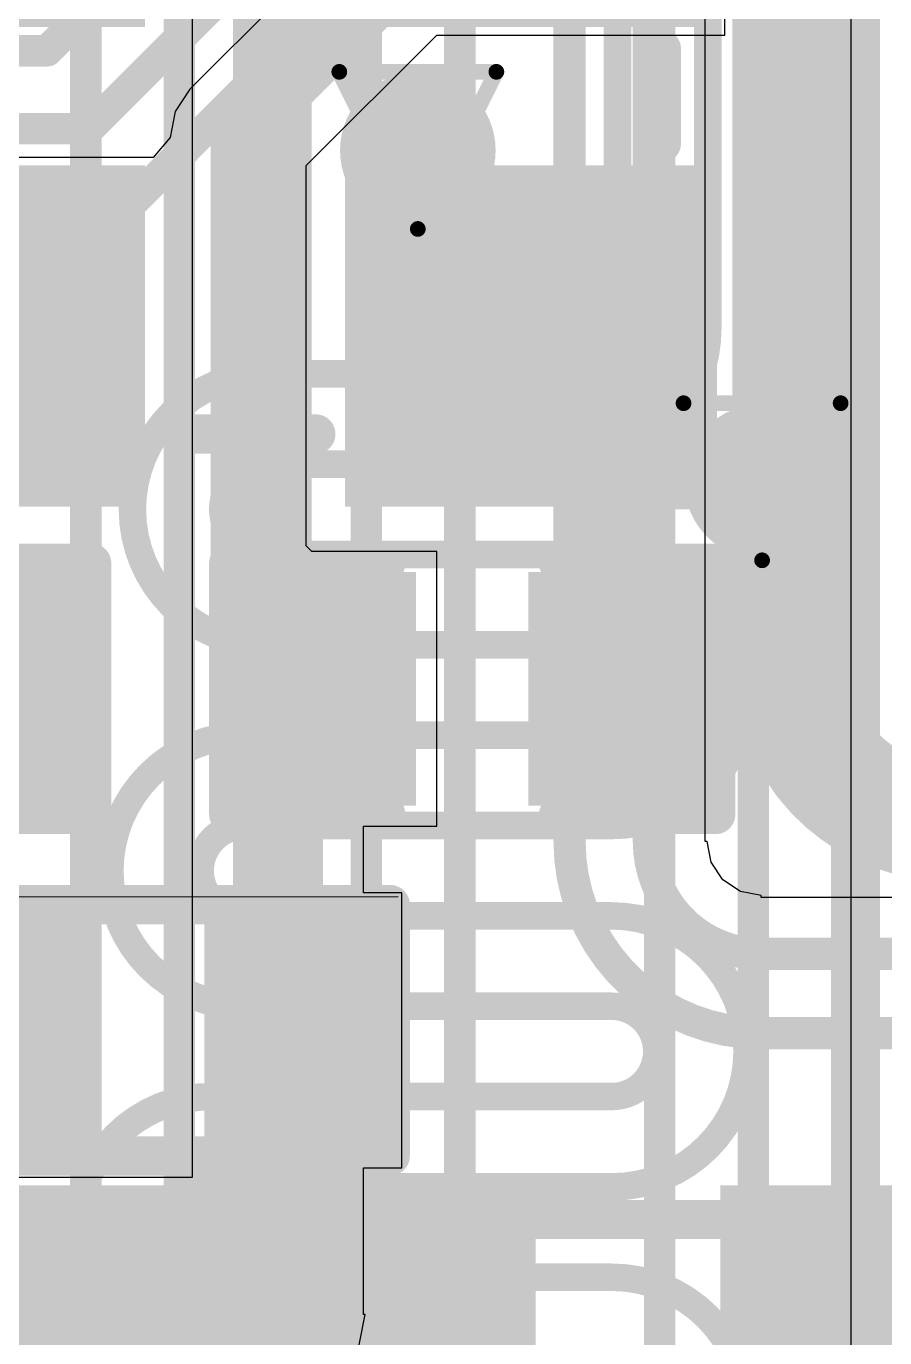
# Model space of a CAD drawing. Header units: inches. Extents: x -6 to 283, y -12 to 154.
# Drawn here: x 28.404 to 31.181, y -1.469 to 2.772 of the extents above; entities that cross this region are included whole.
import ezdxf

# ---------------------------------------------------------------- set-up
doc = ezdxf.new("R2010")
doc.units = ezdxf.units.IN
for name, color, linetype in [('Bottom Layer', 5, 'Continuous'), ('Bottom Overlay', 54, 'Continuous'), ('Bottom Paste', 16, 'Continuous'), ('Bottom Solder', 6, 'Continuous'), ('Drill Drawing', 1, 'Continuous'), ('GND-1', 16, 'Continuous'), ('Signal L1', 76, 'Continuous'), ('Signal L2', 6, 'Continuous'), ('Top Layer', 1, 'Continuous'), ('Top Overlay', 2, 'Continuous'), ('Top Paste', 8, 'Continuous'), ('Top Solder', 216, 'Continuous'), ('Via Holes', 16, 'Continuous')]:
    doc.layers.add(name, color=color, linetype=linetype)

# ---------------------------------------------------------------- blocks, each defined once
blk = doc.blocks.new('SMD2520_4P_45')
at = {"layer": 'Top Layer'}
for points in [[(-1.425, 1.225), (-0.425, 1.225), (-0.425, 0.325), (-1.425, 0.325)], [(0.425, 1.225), (1.425, 1.225), (1.425, 0.325), (0.425, 0.325)], [(-1.425, -0.325), (-0.425, -0.325), (-0.425, -1.225), (-1.425, -1.225)], [(0.425, -0.325), (1.425, -0.325), (1.425, -1.225), (0.425, -1.225)]]:
    blk.add_hatch(color=1, dxfattribs=at).paths.add_polyline_path(points)
at = {"layer": 'Top Paste'}
for points in [[(-1.425, 1.225), (-0.425, 1.225), (-0.425, 0.325), (-1.425, 0.325)], [(0.425, 1.225), (1.425, 1.225), (1.425, 0.325), (0.425, 0.325)], [(-1.425, -0.325), (-0.425, -0.325), (-0.425, -1.225), (-1.425, -1.225)], [(0.425, -0.325), (1.425, -0.325), (1.425, -1.225), (0.425, -1.225)]]:
    blk.add_hatch(color=8, dxfattribs=at).paths.add_polyline_path(points)
at = {"layer": 'Top Solder'}
for points in [[(-1.5266, 1.3266), (-0.3234, 1.3266), (-0.3234, 0.2234), (-1.5266, 0.2234)], [(0.3234, 1.3266), (1.5266, 1.3266), (1.5266, 0.2234), (0.3234, 0.2234)], [(-1.5266, -0.2234), (-0.3234, -0.2234), (-0.3234, -1.3266), (-1.5266, -1.3266)], [(0.3234, -0.2234), (1.5266, -0.2234), (1.5266, -1.3266), (0.3234, -1.3266)]]:
    blk.add_hatch(color=216, dxfattribs=at).paths.add_polyline_path(points)
at = {"layer": 'Top Overlay'}
for points in [[(0.2032, 1.0922, 0.127, 0.127, 0), (-0.2286, 1.0922, 0.127, 0.127, 0)], [(-1.3462, 0.1524, 0.127, 0.127, 0), (-1.3462, -0.1524, 0.127, 0.127, 0)], [(1.3462, 0.1524, 0.127, 0.127, 0), (1.3462, -0.1524, 0.127, 0.127, 0)], [(-1.7272, -0.6096, 0.127, 0.127, 0), (-1.7272, -0.8636, 0.127, 0.127, 0)], [(-1.6002, -0.7366, 0.127, 0.127, 0), (-1.7272, -0.6096, 0.127, 0.127, 0)], [(-1.6002, -0.7366, 0.127, 0.127, 0), (-1.7272, -0.8636, 0.127, 0.127, 0)], [(0.2032, -1.0922, 0.127, 0.127, 0), (-0.2286, -1.0922, 0.127, 0.127, 0)]]:
    blk.add_lwpolyline(points, format="xyseb", dxfattribs=at)
for points in [[(-0.2604, 1.0922, 0.0635, 0.0635, 1), (-0.1969, 1.0922, 0.0635, 0.0635, 1)], [(0.1714, 1.0922, 0.0635, 0.0635, 1), (0.2349, 1.0922, 0.0635, 0.0635, 1)], [(-1.378, 0.1524, 0.0635, 0.0635, 1), (-1.3144, 0.1524, 0.0635, 0.0635, 1)], [(1.3144, 0.1524, 0.0635, 0.0635, 1), (1.378, 0.1524, 0.0635, 0.0635, 1)], [(-1.378, -0.1524, 0.0635, 0.0635, 1), (-1.3144, -0.1524, 0.0635, 0.0635, 1)], [(1.3144, -0.1524, 0.0635, 0.0635, 1), (1.378, -0.1524, 0.0635, 0.0635, 1)], [(-1.759, -0.6096, 0.0635, 0.0635, 1), (-1.6954, -0.6096, 0.0635, 0.0635, 1)], [(-1.759, -0.6096, 0.0635, 0.0635, 1), (-1.6954, -0.6096, 0.0635, 0.0635, 1)], [(-1.632, -0.7366, 0.0635, 0.0635, 1), (-1.5684, -0.7366, 0.0635, 0.0635, 1)], [(-1.632, -0.7366, 0.0635, 0.0635, 1), (-1.5684, -0.7366, 0.0635, 0.0635, 1)], [(-1.759, -0.8636, 0.0635, 0.0635, 1), (-1.6954, -0.8636, 0.0635, 0.0635, 1)], [(-1.759, -0.8636, 0.0635, 0.0635, 1), (-1.6954, -0.8636, 0.0635, 0.0635, 1)], [(-0.2604, -1.0922, 0.0635, 0.0635, 1), (-0.1969, -1.0922, 0.0635, 0.0635, 1)], [(0.1714, -1.0922, 0.0635, 0.0635, 1), (0.2349, -1.0922, 0.0635, 0.0635, 1)]]:
    blk.add_lwpolyline(points, format="xyseb", close=True, dxfattribs=at)
blk = doc.blocks.new('R___0402_175')
at = {"layer": 'Top Layer'}
for points in [[(-0.6985, -0.3175), (-0.6985, 0.3175), (-0.2413, 0.3175), (-0.2413, -0.3175)], [(0.2413, -0.3175), (0.2413, 0.3175), (0.6985, 0.3175), (0.6985, -0.3175)]]:
    blk.add_hatch(color=1, dxfattribs=at).paths.add_polyline_path(points)
at = {"layer": 'Top Paste'}
for points in [[(-0.6985, -0.3175), (-0.6985, 0.3175), (-0.2413, 0.3175), (-0.2413, -0.3175)], [(0.2413, -0.3175), (0.2413, 0.3175), (0.6985, 0.3175), (0.6985, -0.3175)]]:
    blk.add_hatch(color=8, dxfattribs=at).paths.add_polyline_path(points)
at = {"layer": 'Top Solder'}
for points in [[(-0.7535, -0.3725), (-0.7535, 0.3725), (-0.1863, 0.3725), (-0.1863, -0.3725)], [(0.1863, -0.3725), (0.1863, 0.3725), (0.7535, 0.3725), (0.7535, -0.3725)]]:
    blk.add_hatch(color=216, dxfattribs=at).paths.add_polyline_path(points)
at = {"layer": 'Top Overlay'}
for points in [[(-0.7874, 0.4064, 0.127, 0.127, 0), (-0.7874, -0.4064, 0.127, 0.127, 0)], [(0.7874, 0.4064, 0.127, 0.127, 0), (-0.7874, 0.4064, 0.127, 0.127, 0)], [(0.7874, 0.4064, 0.127, 0.127, 0), (0.7874, -0.4064, 0.127, 0.127, 0)], [(0.7874, -0.4064, 0.127, 0.127, 0), (-0.7874, -0.4064, 0.127, 0.127, 0)], [(0.8128, -0.4318, 0.00323, 0.00323, 0), (-0.8128, -0.4318, 0.00323, 0.00323, 0)]]:
    blk.add_lwpolyline(points, format="xyseb", dxfattribs=at)
for points in [[(-0.8191, 0.4064, 0.0635, 0.0635, 1), (-0.7556, 0.4064, 0.0635, 0.0635, 1)], [(-0.8191, 0.4064, 0.0635, 0.0635, 1), (-0.7556, 0.4064, 0.0635, 0.0635, 1)], [(0.7556, 0.4064, 0.0635, 0.0635, 1), (0.8191, 0.4064, 0.0635, 0.0635, 1)], [(0.7556, 0.4064, 0.0635, 0.0635, 1), (0.8191, 0.4064, 0.0635, 0.0635, 1)], [(-0.8191, -0.4064, 0.0635, 0.0635, 1), (-0.7556, -0.4064, 0.0635, 0.0635, 1)], [(-0.8191, -0.4064, 0.0635, 0.0635, 1), (-0.7556, -0.4064, 0.0635, 0.0635, 1)], [(0.7556, -0.4064, 0.0635, 0.0635, 1), (0.8191, -0.4064, 0.0635, 0.0635, 1)], [(0.7556, -0.4064, 0.0635, 0.0635, 1), (0.8191, -0.4064, 0.0635, 0.0635, 1)], [(-0.8136, -0.4318, 0.00161, 0.00161, 1), (-0.812, -0.4318, 0.00161, 0.00161, 1)], [(0.812, -0.4318, 0.00161, 0.00161, 1), (0.8136, -0.4318, 0.00161, 0.00161, 1)]]:
    blk.add_lwpolyline(points, format="xyseb", close=True, dxfattribs=at)
blk = doc.blocks.new('SWPA3015S2R2MT_B_182')
at = {"layer": 'Bottom Layer'}
for points in [[(-1.9, 1.66), (-0.4, 1.66), (-0.4, -1.66), (-1.9, -1.66)], [(0.4, 1.66), (1.9, 1.66), (1.9, -1.66), (0.4, -1.66)]]:
    blk.add_hatch(color=5, dxfattribs=at).paths.add_polyline_path(points)
at = {"layer": 'Bottom Paste'}
for points in [[(-1.9, 1.66), (-0.4, 1.66), (-0.4, -1.66), (-1.9, -1.66)], [(0.4, 1.66), (1.9, 1.66), (1.9, -1.66), (0.4, -1.66)]]:
    blk.add_hatch(color=16, dxfattribs=at).paths.add_polyline_path(points)
at = {"layer": 'Bottom Solder'}
for points in [[(-2.0016, 1.7616), (-0.2984, 1.7616), (-0.2984, -1.7616), (-2.0016, -1.7616)], [(0.2984, 1.7616), (2.0016, 1.7616), (2.0016, -1.7616), (0.2984, -1.7616)]]:
    blk.add_hatch(color=6, dxfattribs=at).paths.add_polyline_path(points)
at = {"layer": 'Bottom Overlay'}
for points in [[(1.6256, 1.651, 0.127, 0.127, 0), (-1.6256, 1.651, 0.127, 0.127, 0)], [(-1.6256, 1.4986, 0.127, 0.127, 0), (-1.6256, 1.651, 0.127, 0.127, 0)], [(1.6256, 1.651, 0.127, 0.127, 0), (1.6256, 1.4986, 0.127, 0.127, 0)], [(-1.6256, -1.4986, 0.127, 0.127, 0), (-1.6256, -1.651, 0.127, 0.127, 0)], [(1.6256, -1.4986, 0.127, 0.127, 0), (1.6256, -1.651, 0.127, 0.127, 0)], [(1.6256, -1.651, 0.127, 0.127, 0), (-1.6256, -1.651, 0.127, 0.127, 0)]]:
    blk.add_lwpolyline(points, format="xyseb", dxfattribs=at)
for points in [[(-1.6574, 1.651, 0.0635, 0.0635, 1), (-1.5939, 1.651, 0.0635, 0.0635, 1)], [(-1.6574, 1.651, 0.0635, 0.0635, 1), (-1.5939, 1.651, 0.0635, 0.0635, 1)], [(1.5939, 1.651, 0.0635, 0.0635, 1), (1.6574, 1.651, 0.0635, 0.0635, 1)], [(1.5939, 1.651, 0.0635, 0.0635, 1), (1.6574, 1.651, 0.0635, 0.0635, 1)], [(-1.6574, 1.4986, 0.0635, 0.0635, 1), (-1.5938, 1.4986, 0.0635, 0.0635, 1)], [(1.5939, 1.4986, 0.0635, 0.0635, 1), (1.6574, 1.4986, 0.0635, 0.0635, 1)], [(-1.6574, -1.4986, 0.0635, 0.0635, 1), (-1.5938, -1.4986, 0.0635, 0.0635, 1)], [(1.5939, -1.4986, 0.0635, 0.0635, 1), (1.6574, -1.4986, 0.0635, 0.0635, 1)], [(-1.6574, -1.651, 0.0635, 0.0635, 1), (-1.5939, -1.651, 0.0635, 0.0635, 1)], [(-1.6574, -1.651, 0.0635, 0.0635, 1), (-1.5939, -1.651, 0.0635, 0.0635, 1)], [(1.5939, -1.651, 0.0635, 0.0635, 1), (1.6574, -1.651, 0.0635, 0.0635, 1)], [(1.5939, -1.651, 0.0635, 0.0635, 1), (1.6574, -1.651, 0.0635, 0.0635, 1)]]:
    blk.add_lwpolyline(points, format="xyseb", close=True, dxfattribs=at)
blk = doc.blocks.new('C___0402_474')
at = {"layer": 'Top Layer'}
for points in [[(-0.6985, -0.3175), (-0.6985, 0.3175), (-0.2413, 0.3175), (-0.2413, -0.3175)], [(0.2413, -0.3175), (0.2413, 0.3175), (0.6985, 0.3175), (0.6985, -0.3175)]]:
    blk.add_hatch(color=1, dxfattribs=at).paths.add_polyline_path(points)
at = {"layer": 'Top Paste'}
for points in [[(-0.6985, -0.3175), (-0.6985, 0.3175), (-0.2413, 0.3175), (-0.2413, -0.3175)], [(0.2413, -0.3175), (0.2413, 0.3175), (0.6985, 0.3175), (0.6985, -0.3175)]]:
    blk.add_hatch(color=8, dxfattribs=at).paths.add_polyline_path(points)
at = {"layer": 'Top Solder'}
for points in [[(-0.7585, -0.3775), (-0.7585, 0.3775), (-0.1813, 0.3775), (-0.1813, -0.3775)], [(0.1813, -0.3775), (0.1813, 0.3775), (0.7585, 0.3775), (0.7585, -0.3775)]]:
    blk.add_hatch(color=216, dxfattribs=at).paths.add_polyline_path(points)
at = {"layer": 'Top Overlay'}
for points in [[(-0.7874, 0.4064, 0.127, 0.127, 0), (-0.2794, 0.4064, 0.127, 0.127, 0)], [(-0.7874, -0.4064, 0.127, 0.127, 0), (-0.7874, 0.4064, 0.127, 0.127, 0)], [(0.2794, 0.4064, 0.127, 0.127, 0), (0.7874, 0.4064, 0.127, 0.127, 0)], [(0.7874, 0.4064, 0.127, 0.127, 0), (0.7874, -0.4064, 0.127, 0.127, 0)], [(-0.7874, -0.4064, 0.127, 0.127, 0), (-0.2794, -0.4064, 0.127, 0.127, 0)], [(0.2794, -0.4064, 0.127, 0.127, 0), (0.7874, -0.4064, 0.127, 0.127, 0)]]:
    blk.add_lwpolyline(points, format="xyseb", dxfattribs=at)
for points in [[(-0.8191, 0.4064, 0.0635, 0.0635, 1), (-0.7556, 0.4064, 0.0635, 0.0635, 1)], [(-0.8191, 0.4064, 0.0635, 0.0635, 1), (-0.7556, 0.4064, 0.0635, 0.0635, 1)], [(-0.3111, 0.4064, 0.0635, 0.0635, 1), (-0.2477, 0.4064, 0.0635, 0.0635, 1)], [(0.2477, 0.4064, 0.0635, 0.0635, 1), (0.3111, 0.4064, 0.0635, 0.0635, 1)], [(0.7556, 0.4064, 0.0635, 0.0635, 1), (0.8191, 0.4064, 0.0635, 0.0635, 1)], [(0.7556, 0.4064, 0.0635, 0.0635, 1), (0.8191, 0.4064, 0.0635, 0.0635, 1)], [(-0.8192, -0.4064, 0.0635, 0.0635, 1), (-0.7557, -0.4064, 0.0635, 0.0635, 1)], [(-0.8192, -0.4064, 0.0635, 0.0635, 1), (-0.7557, -0.4064, 0.0635, 0.0635, 1)], [(-0.3111, -0.4064, 0.0635, 0.0635, 1), (-0.2477, -0.4064, 0.0635, 0.0635, 1)], [(0.2477, -0.4064, 0.0635, 0.0635, 1), (0.3111, -0.4064, 0.0635, 0.0635, 1)], [(0.7557, -0.4064, 0.0635, 0.0635, 1), (0.8192, -0.4064, 0.0635, 0.0635, 1)], [(0.7557, -0.4064, 0.0635, 0.0635, 1), (0.8192, -0.4064, 0.0635, 0.0635, 1)]]:
    blk.add_lwpolyline(points, format="xyseb", close=True, dxfattribs=at)
blk = doc.blocks.new('C___0402_475')
at = {"layer": 'Top Layer'}
for points in [[(-0.6985, -0.3175), (-0.6985, 0.3175), (-0.2413, 0.3175), (-0.2413, -0.3175)], [(0.2413, -0.3175), (0.2413, 0.3175), (0.6985, 0.3175), (0.6985, -0.3175)]]:
    blk.add_hatch(color=1, dxfattribs=at).paths.add_polyline_path(points)
at = {"layer": 'Top Paste'}
for points in [[(-0.6985, -0.3175), (-0.6985, 0.3175), (-0.2413, 0.3175), (-0.2413, -0.3175)], [(0.2413, -0.3175), (0.2413, 0.3175), (0.6985, 0.3175), (0.6985, -0.3175)]]:
    blk.add_hatch(color=8, dxfattribs=at).paths.add_polyline_path(points)
at = {"layer": 'Top Solder'}
for points in [[(-0.7585, -0.3775), (-0.7585, 0.3775), (-0.1813, 0.3775), (-0.1813, -0.3775)], [(0.1813, -0.3775), (0.1813, 0.3775), (0.7585, 0.3775), (0.7585, -0.3775)]]:
    blk.add_hatch(color=216, dxfattribs=at).paths.add_polyline_path(points)
at = {"layer": 'Top Overlay'}
for points in [[(-0.7874, 0.4064, 0.127, 0.127, 0), (-0.7874, -0.4064, 0.127, 0.127, 0)], [(-0.2794, 0.4064, 0.127, 0.127, 0), (-0.7874, 0.4064, 0.127, 0.127, 0)], [(0.7874, 0.4064, 0.127, 0.127, 0), (0.2794, 0.4064, 0.127, 0.127, 0)], [(0.7874, 0.4064, 0.127, 0.127, 0), (0.7874, -0.4064, 0.127, 0.127, 0)], [(-0.2794, -0.4064, 0.127, 0.127, 0), (-0.7874, -0.4064, 0.127, 0.127, 0)], [(0.7874, -0.4064, 0.127, 0.127, 0), (0.2794, -0.4064, 0.127, 0.127, 0)]]:
    blk.add_lwpolyline(points, format="xyseb", dxfattribs=at)
for points in [[(-0.8191, 0.4064, 0.0635, 0.0635, 1), (-0.7556, 0.4064, 0.0635, 0.0635, 1)], [(-0.8191, 0.4064, 0.0635, 0.0635, 1), (-0.7556, 0.4064, 0.0635, 0.0635, 1)], [(-0.3111, 0.4064, 0.0635, 0.0635, 1), (-0.2477, 0.4064, 0.0635, 0.0635, 1)], [(0.2477, 0.4064, 0.0635, 0.0635, 1), (0.3111, 0.4064, 0.0635, 0.0635, 1)], [(0.7556, 0.4064, 0.0635, 0.0635, 1), (0.8191, 0.4064, 0.0635, 0.0635, 1)], [(0.7556, 0.4064, 0.0635, 0.0635, 1), (0.8191, 0.4064, 0.0635, 0.0635, 1)], [(-0.8191, -0.4064, 0.0635, 0.0635, 1), (-0.7556, -0.4064, 0.0635, 0.0635, 1)], [(-0.8191, -0.4064, 0.0635, 0.0635, 1), (-0.7556, -0.4064, 0.0635, 0.0635, 1)], [(-0.3111, -0.4064, 0.0635, 0.0635, 1), (-0.2477, -0.4064, 0.0635, 0.0635, 1)], [(0.2477, -0.4064, 0.0635, 0.0635, 1), (0.3111, -0.4064, 0.0635, 0.0635, 1)], [(0.7556, -0.4064, 0.0635, 0.0635, 1), (0.8191, -0.4064, 0.0635, 0.0635, 1)], [(0.7556, -0.4064, 0.0635, 0.0635, 1), (0.8191, -0.4064, 0.0635, 0.0635, 1)]]:
    blk.add_lwpolyline(points, format="xyseb", close=True, dxfattribs=at)

msp = doc.modelspace()

# ---------------------------------------------------------------- hatches: boundary and pattern name
at = {"layer": 'GND-1'}
h = msp.add_hatch(color=16, dxfattribs=at)
edge = h.paths.add_edge_path()
edge.add_arc((29.6706, 2.3702), 0.15, 0, 360)
h = msp.add_hatch(color=16, dxfattribs=at)
edge = h.paths.add_edge_path()
edge.add_arc((30.7841, 1.2987), 0.15, 0, 360)
at = {"layer": 'Signal L1'}
h = msp.add_hatch(color=76, dxfattribs=at)
edge = h.paths.add_edge_path()
edge.add_arc((29.6706, 2.3702), 0.15, 0, 360)
h = msp.add_hatch(color=76, dxfattribs=at)
edge = h.paths.add_edge_path()
edge.add_arc((30.7841, 1.2987), 0.15, 0, 360)
at = {"layer": 'Top Layer'}
h = msp.add_hatch(color=1, dxfattribs=at)
edge = h.paths.add_edge_path()
edge.add_arc((29.6706, 2.3702), 0.15, 0, 360)
h = msp.add_hatch(color=1, dxfattribs=at)
edge = h.paths.add_edge_path()
edge.add_arc((30.7841, 1.2987), 0.15, 0, 360)
at = {"layer": 'Top Solder'}
h = msp.add_hatch(color=216, dxfattribs=at)
edge = h.paths.add_edge_path()
edge.add_arc((29.6706, 2.3702), 0.2516, 0, 360)
h = msp.add_hatch(color=216, dxfattribs=at)
edge = h.paths.add_edge_path()
edge.add_arc((30.7841, 1.2987), 0.2516, 0, 360)
at = {"layer": 'Via Holes'}
h = msp.add_hatch(color=7, dxfattribs=at)
edge = h.paths.add_edge_path()
edge.add_arc((29.6706, 2.3702), 0.075, 0, 360)
h = msp.add_hatch(color=7, dxfattribs=at)
edge = h.paths.add_edge_path()
edge.add_arc((30.7841, 1.2987), 0.075, 0, 360)

# ---------------------------------------------------------------- linework, layer by layer
at = {"layer": 'Bottom Layer'}
for p, q in [((30.6004, 0.1353), (30.6004, 4.0291)), ((28.9411, 3.0464), (28.9411, -0.9509)), ((30.6063, 0.1353), (30.6004, 0.1353)), ((30.6196, 0.0684), (30.6063, 0.1353)), ((30.6575, 0.0117), (30.6196, 0.0684)), ((30.7142, -0.0262), (30.6575, 0.0117)), ((30.7812, -0.0396), (30.7142, -0.0262)), ((30.7812, -0.0454), (30.7812, -0.0396)), ((32.4842, -0.0454), (30.7812, -0.0454)), ((28.9411, -0.9509), (28.3231, -0.9509))]:
    msp.add_line(p, q, dxfattribs=at)
for points in [[(30.8784, 0.7066, 0.381, 0.381, 0), (30.8784, 4.1367, 0.381, 0.381, 0)], [(30.1613, 0.1353, 0.1041, 0.1041, 0), (30.1613, 4.0291, 0.1041, 0.1041, 0)], [(30.4179, 0.1353, 0.1041, 0.1041, 0), (30.4179, 4.0291, 0.1041, 0.1041, 0)], [(29.2001, -2.7379, 0.254, 0.254, 0), (29.2001, 3.0464, 0.254, 0.254, 0)], [(31.3065, 0.2049, 0.381, 0.381, -0.368678), (30.8784, 0.7066, 0.381, 0.381, 0)], [(31.3864, 0.1986, 0.381, 0.381, -0.039503), (31.3065, 0.2049, 0.381, 0.381, 0)], [(30.7812, -0.4845, 0.1041, 0.1041, -0.414214), (30.1613, 0.1353, 0.1041, 0.1041, 0)], [(30.7812, -0.228, 0.1041, 0.1041, -0.414214), (30.4179, 0.1353, 0.1041, 0.1041, 0)], [(30.7812, -0.228, 0.1041, 0.1041, 0), (32.4842, -0.228, 0.1041, 0.1041, 0)], [(30.7812, -0.4845, 0.1041, 0.1041, 0), (32.4842, -0.4845, 0.1041, 0.1041, 0)]]:
    msp.add_lwpolyline(points, format="xyseb", dxfattribs=at)
for points in [[(30.7831, 0.7066, 0.1905, 0.1905, 1), (30.9736, 0.7066, 0.1905, 0.1905, 1)], [(30.7831, 0.7066, 0.1905, 0.1905, 1), (30.9736, 0.7066, 0.1905, 0.1905, 1)], [(31.2112, 0.2049, 0.1905, 0.1905, 1), (31.4017, 0.2049, 0.1905, 0.1905, 1)], [(31.2112, 0.2049, 0.1905, 0.1905, 1), (31.4017, 0.2049, 0.1905, 0.1905, 1)], [(30.1353, 0.1353, 0.0521, 0.0521, 1), (30.1873, 0.1353, 0.0521, 0.0521, 1)], [(30.1353, 0.1353, 0.0521, 0.0521, 1), (30.1873, 0.1353, 0.0521, 0.0521, 1)], [(30.3918, 0.1353, 0.0521, 0.0521, 1), (30.4439, 0.1353, 0.0521, 0.0521, 1)], [(30.3918, 0.1353, 0.0521, 0.0521, 1), (30.4439, 0.1353, 0.0521, 0.0521, 1)], [(30.7551, -0.228, 0.0521, 0.0521, 1), (30.8072, -0.228, 0.0521, 0.0521, 1)], [(30.7551, -0.228, 0.0521, 0.0521, 1), (30.8072, -0.228, 0.0521, 0.0521, 1)], [(30.7551, -0.4845, 0.0521, 0.0521, 1), (30.8072, -0.4845, 0.0521, 0.0521, 1)], [(30.7551, -0.4845, 0.0521, 0.0521, 1), (30.8072, -0.4845, 0.0521, 0.0521, 1)]]:
    msp.add_lwpolyline(points, format="xyseb", close=True, dxfattribs=at)
at = {"layer": 'Drill Drawing'}
for points in [[(29.4166, 2.6242, 0.0508, 0.0508, 0), (29.9246, 2.6242, 0.0508, 0.0508, 0)], [(29.4166, 2.6242, 0.0508, 0.0508, 0), (29.6706, 2.1162, 0.0508, 0.0508, 0)], [(29.6706, 2.1162, 0.0508, 0.0508, 0), (29.9246, 2.6242, 0.0508, 0.0508, 0)], [(30.5301, 1.5527, 0.0508, 0.0508, 0), (31.0381, 1.5527, 0.0508, 0.0508, 0)], [(30.5301, 1.5527, 0.0508, 0.0508, 0), (30.7841, 1.0447, 0.0508, 0.0508, 0)], [(30.7841, 1.0447, 0.0508, 0.0508, 0), (31.0381, 1.5527, 0.0508, 0.0508, 0)]]:
    msp.add_lwpolyline(points, format="xyseb", dxfattribs=at)
for points in [[(29.4039, 2.6242, 0.0254, 0.0254, 1), (29.4293, 2.6242, 0.0254, 0.0254, 1)], [(29.4039, 2.6242, 0.0254, 0.0254, 1), (29.4293, 2.6242, 0.0254, 0.0254, 1)], [(29.9119, 2.6242, 0.0254, 0.0254, 1), (29.9373, 2.6242, 0.0254, 0.0254, 1)], [(29.9119, 2.6242, 0.0254, 0.0254, 1), (29.9373, 2.6242, 0.0254, 0.0254, 1)], [(29.6579, 2.1162, 0.0254, 0.0254, 1), (29.6833, 2.1162, 0.0254, 0.0254, 1)], [(29.6579, 2.1162, 0.0254, 0.0254, 1), (29.6833, 2.1162, 0.0254, 0.0254, 1)], [(30.5174, 1.5527, 0.0254, 0.0254, 1), (30.5428, 1.5527, 0.0254, 0.0254, 1)], [(30.5174, 1.5527, 0.0254, 0.0254, 1), (30.5428, 1.5527, 0.0254, 0.0254, 1)], [(31.0254, 1.5527, 0.0254, 0.0254, 1), (31.0508, 1.5527, 0.0254, 0.0254, 1)], [(31.0254, 1.5527, 0.0254, 0.0254, 1), (31.0508, 1.5527, 0.0254, 0.0254, 1)], [(30.7714, 1.0447, 0.0254, 0.0254, 1), (30.7968, 1.0447, 0.0254, 0.0254, 1)], [(30.7714, 1.0447, 0.0254, 0.0254, 1), (30.7968, 1.0447, 0.0254, 0.0254, 1)]]:
    msp.add_lwpolyline(points, format="xyseb", close=True, dxfattribs=at)
at = {"layer": 'Signal L1'}
for points in [[(30.3164, 1.7935, 0.0889, 0.0889, 0), (30.3164, 6.8397, 0.0889, 0.0889, 0)], [(30.6085, 1.7935, 0.0889, 0.0889, 0), (30.6085, 6.7187, 0.0889, 0.0889, 0)], [(31.1215, -3.0681, 0.0889, 0.0889, 0), (31.1215, 6.4938, 0.0889, 0.0889, 0)], [(28.4718, 2.6922, 0.1016, 0.1016, 0), (29.2017, 3.4221, 0.1016, 0.1016, 0)], [(28.6067, 2.4405, 0.1016, 0.1016, 0), (29.5041, 3.3379, 0.1016, 0.1016, 0)], [(28.7353, 2.191, 0.1016, 0.1016, 0), (29.8065, 3.2622, 0.1016, 0.1016, 0)], [(22.3227, 2.6922, 0.1016, 0.1016, 0), (28.4718, 2.6922, 0.1016, 0.1016, 0)], [(22.1108, 2.4405, 0.1016, 0.1016, 0), (28.6067, 2.4405, 0.1016, 0.1016, 0)], [(21.8967, 2.191, 0.1016, 0.1016, 0), (28.7353, 2.191, 0.1016, 0.1016, 0)], [(30.6085, 1.7935, 0.0889, 0.0889, -0.414214), (30.1703, 1.3554, 0.0889, 0.0889, 0)], [(30.3164, 1.7935, 0.0889, 0.0889, -0.414214), (30.1703, 1.6475, 0.0889, 0.0889, 0)], [(29.1856, 0.7712, 0.0889, 0.0889, -1), (29.1856, 1.6475, 0.0889, 0.0889, 0)], [(29.1856, 1.6475, 0.0889, 0.0889, 0), (30.1703, 1.6475, 0.0889, 0.0889, 0)], [(29.1856, 1.0633, 0.0889, 0.0889, -1), (29.1856, 1.3554, 0.0889, 0.0889, 0)], [(29.1856, 1.3554, 0.0889, 0.0889, 0), (30.1703, 1.3554, 0.0889, 0.0889, 0)], [(29.1856, 1.0633, 0.0889, 0.0889, 0), (30.2973, 1.0633, 0.0889, 0.0889, 0)], [(30.2973, 1.0633, 0.0889, 0.0889, -1), (30.2973, 0.187, 0.0889, 0.0889, 0)], [(29.1856, 0.7712, 0.0889, 0.0889, 0), (30.2973, 0.7712, 0.0889, 0.0889, 0)], [(30.2973, 0.7712, 0.0889, 0.0889, -1), (30.2973, 0.4791, 0.0889, 0.0889, 0)], [(29.1128, -0.3972, 0.0889, 0.0889, -1), (29.1128, 0.4791, 0.0889, 0.0889, 0)], [(29.1128, 0.4791, 0.0889, 0.0889, 0), (30.2973, 0.4791, 0.0889, 0.0889, 0)], [(29.1128, -0.1051, 0.0889, 0.0889, -1), (29.1128, 0.187, 0.0889, 0.0889, 0)], [(29.1128, 0.187, 0.0889, 0.0889, 0), (30.2973, 0.187, 0.0889, 0.0889, 0)], [(29.1128, -0.1051, 0.0889, 0.0889, 0), (30.2973, -0.1051, 0.0889, 0.0889, 0)], [(30.2973, -0.1051, 0.0889, 0.0889, -1), (30.2973, -0.9814, 0.0889, 0.0889, 0)], [(29.1128, -0.3972, 0.0889, 0.0889, 0), (30.2973, -0.3972, 0.0889, 0.0889, 0)], [(30.2973, -0.3972, 0.0889, 0.0889, -1), (30.2973, -0.6893, 0.0889, 0.0889, 0)], [(29.0033, -1.5656, 0.0889, 0.0889, -1), (29.0033, -0.6893, 0.0889, 0.0889, 0)], [(29.0033, -0.6893, 0.0889, 0.0889, 0), (30.2973, -0.6893, 0.0889, 0.0889, 0)], [(29.0033, -1.2735, 0.0889, 0.0889, -1), (29.0033, -0.9814, 0.0889, 0.0889, 0)], [(29.0033, -0.9814, 0.0889, 0.0889, 0), (30.2973, -0.9814, 0.0889, 0.0889, 0)], [(29.0033, -1.2735, 0.0889, 0.0889, 0), (30.2973, -1.2735, 0.0889, 0.0889, 0)], [(30.2973, -1.2735, 0.0889, 0.0889, -0.999994), (30.2973, -2.1498, 0.0889, 0.0889, 0)]]:
    msp.add_lwpolyline(points, format="xyseb", dxfattribs=at)
for points in [[(28.4464, 2.6922, 0.0508, 0.0508, 1), (28.4972, 2.6922, 0.0508, 0.0508, 1)], [(28.4464, 2.6922, 0.0508, 0.0508, 1), (28.4972, 2.6922, 0.0508, 0.0508, 1)], [(28.5813, 2.4405, 0.0508, 0.0508, 1), (28.6321, 2.4405, 0.0508, 0.0508, 1)], [(28.5813, 2.4405, 0.0508, 0.0508, 1), (28.6321, 2.4405, 0.0508, 0.0508, 1)], [(28.7099, 2.191, 0.0508, 0.0508, 1), (28.7607, 2.191, 0.0508, 0.0508, 1)], [(28.7099, 2.191, 0.0508, 0.0508, 1), (28.7607, 2.191, 0.0508, 0.0508, 1)], [(30.2941, 1.7935, 0.0445, 0.0445, 1), (30.3386, 1.7935, 0.0445, 0.0445, 1)], [(30.2941, 1.7935, 0.0445, 0.0445, 1), (30.3386, 1.7935, 0.0445, 0.0445, 1)], [(30.5862, 1.7935, 0.0445, 0.0445, 1), (30.6307, 1.7935, 0.0445, 0.0445, 1)], [(30.5862, 1.7935, 0.0445, 0.0445, 1), (30.6307, 1.7935, 0.0445, 0.0445, 1)], [(29.1634, 1.6475, 0.0445, 0.0445, 1), (29.2078, 1.6475, 0.0445, 0.0445, 1)], [(29.1634, 1.6475, 0.0445, 0.0445, 1), (29.2078, 1.6475, 0.0445, 0.0445, 1)], [(30.1481, 1.6475, 0.0445, 0.0445, 1), (30.1925, 1.6475, 0.0445, 0.0445, 1)], [(30.1481, 1.6475, 0.0445, 0.0445, 1), (30.1925, 1.6475, 0.0445, 0.0445, 1)], [(29.1634, 1.3554, 0.0445, 0.0445, 1), (29.2078, 1.3554, 0.0445, 0.0445, 1)], [(29.1634, 1.3554, 0.0445, 0.0445, 1), (29.2078, 1.3554, 0.0445, 0.0445, 1)], [(30.1481, 1.3554, 0.0445, 0.0445, 1), (30.1925, 1.3554, 0.0445, 0.0445, 1)], [(30.1481, 1.3554, 0.0445, 0.0445, 1), (30.1925, 1.3554, 0.0445, 0.0445, 1)], [(29.1634, 1.0633, 0.0445, 0.0445, 1), (29.2078, 1.0633, 0.0445, 0.0445, 1)], [(29.1634, 1.0633, 0.0445, 0.0445, 1), (29.2078, 1.0633, 0.0445, 0.0445, 1)], [(30.2751, 1.0633, 0.0445, 0.0445, 1), (30.3195, 1.0633, 0.0445, 0.0445, 1)], [(30.2751, 1.0633, 0.0445, 0.0445, 1), (30.3195, 1.0633, 0.0445, 0.0445, 1)], [(29.1634, 0.7712, 0.0445, 0.0445, 1), (29.2078, 0.7712, 0.0445, 0.0445, 1)], [(29.1634, 0.7712, 0.0445, 0.0445, 1), (29.2078, 0.7712, 0.0445, 0.0445, 1)], [(30.2751, 0.7712, 0.0445, 0.0445, 1), (30.3195, 0.7712, 0.0445, 0.0445, 1)], [(30.2751, 0.7712, 0.0445, 0.0445, 1), (30.3195, 0.7712, 0.0445, 0.0445, 1)], [(29.0906, 0.4791, 0.0445, 0.0445, 1), (29.135, 0.4791, 0.0445, 0.0445, 1)], [(29.0906, 0.4791, 0.0445, 0.0445, 1), (29.135, 0.4791, 0.0445, 0.0445, 1)], [(30.2751, 0.4791, 0.0445, 0.0445, 1), (30.3195, 0.4791, 0.0445, 0.0445, 1)], [(30.2751, 0.4791, 0.0445, 0.0445, 1), (30.3195, 0.4791, 0.0445, 0.0445, 1)], [(29.0906, 0.187, 0.0445, 0.0445, 1), (29.135, 0.187, 0.0445, 0.0445, 1)], [(29.0906, 0.187, 0.0445, 0.0445, 1), (29.135, 0.187, 0.0445, 0.0445, 1)], [(30.2751, 0.187, 0.0445, 0.0445, 1), (30.3195, 0.187, 0.0445, 0.0445, 1)], [(30.2751, 0.187, 0.0445, 0.0445, 1), (30.3195, 0.187, 0.0445, 0.0445, 1)], [(29.0906, -0.1051, 0.0445, 0.0445, 1), (29.135, -0.1051, 0.0445, 0.0445, 1)], [(29.0906, -0.1051, 0.0445, 0.0445, 1), (29.135, -0.1051, 0.0445, 0.0445, 1)], [(30.2751, -0.1051, 0.0445, 0.0445, 1), (30.3195, -0.1051, 0.0445, 0.0445, 1)], [(30.2751, -0.1051, 0.0445, 0.0445, 1), (30.3195, -0.1051, 0.0445, 0.0445, 1)], [(29.0906, -0.3972, 0.0445, 0.0445, 1), (29.135, -0.3972, 0.0445, 0.0445, 1)], [(29.0906, -0.3972, 0.0445, 0.0445, 1), (29.135, -0.3972, 0.0445, 0.0445, 1)], [(30.2751, -0.3972, 0.0445, 0.0445, 1), (30.3195, -0.3972, 0.0445, 0.0445, 1)], [(30.2751, -0.3972, 0.0445, 0.0445, 1), (30.3195, -0.3972, 0.0445, 0.0445, 1)], [(28.9811, -0.6893, 0.0445, 0.0445, 1), (29.0255, -0.6893, 0.0445, 0.0445, 1)], [(28.9811, -0.6893, 0.0445, 0.0445, 1), (29.0255, -0.6893, 0.0445, 0.0445, 1)], [(30.2751, -0.6893, 0.0445, 0.0445, 1), (30.3195, -0.6893, 0.0445, 0.0445, 1)], [(30.2751, -0.6893, 0.0445, 0.0445, 1), (30.3195, -0.6893, 0.0445, 0.0445, 1)], [(28.9811, -0.9814, 0.0445, 0.0445, 1), (29.0255, -0.9814, 0.0445, 0.0445, 1)], [(28.9811, -0.9814, 0.0445, 0.0445, 1), (29.0255, -0.9814, 0.0445, 0.0445, 1)], [(30.2751, -0.9814, 0.0445, 0.0445, 1), (30.3195, -0.9814, 0.0445, 0.0445, 1)], [(30.2751, -0.9814, 0.0445, 0.0445, 1), (30.3195, -0.9814, 0.0445, 0.0445, 1)], [(28.9811, -1.2735, 0.0445, 0.0445, 1), (29.0255, -1.2735, 0.0445, 0.0445, 1)], [(28.9811, -1.2735, 0.0445, 0.0445, 1), (29.0255, -1.2735, 0.0445, 0.0445, 1)], [(30.2751, -1.2735, 0.0445, 0.0445, 1), (30.3195, -1.2735, 0.0445, 0.0445, 1)], [(30.2751, -1.2735, 0.0445, 0.0445, 1), (30.3195, -1.2735, 0.0445, 0.0445, 1)]]:
    msp.add_lwpolyline(points, format="xyseb", close=True, dxfattribs=at)
at = {"layer": 'Signal L2'}
for points in [[(31.0579, -1.8502, 0.1016, 0.1016, 0), (31.0579, 6.5913, 0.1016, 0.1016, 0)], [(30.7555, -1.9754, 0.1016, 0.1016, 0), (30.7555, 6.4831, 0.1016, 0.1016, 0)], [(30.4531, -2.1007, 0.1016, 0.1016, 0), (30.4531, 6.3858, 0.1016, 0.1016, 0)], [(28.5969, -8.2053, 0.1016, 0.1016, 0), (28.5969, 4.681, 0.1016, 0.1016, 0)], [(29.2017, -7.9548, 0.1016, 0.1016, 0), (29.2017, 4.681, 0.1016, 0.1016, 0)], [(29.8065, -7.7004, 0.1016, 0.1016, 0), (29.8065, 4.681, 0.1016, 0.1016, 0)], [(28.8993, -8.0801, 0.1016, 0.1016, 0), (28.8993, 4.3297, 0.1016, 0.1016, 0)], [(29.5041, -7.8274, 0.1016, 0.1016, 0), (29.5041, 4.3297, 0.1016, 0.1016, 0)]]:
    msp.add_lwpolyline(points, format="xyseb", dxfattribs=at)
at = {"layer": 'Top Layer'}
for p, q in [((30.6641, 2.7433), (30.6641, 3.8973)), ((31.0711, 3.6648), (31.0711, -3.6585)), ((29.4101, 3.0442), (28.9337, 2.5678)), ((29.3095, 2.321), (29.7319, 2.7433)), ((29.7319, 2.7433), (30.6641, 2.7433)), ((28.9337, 2.5678), (28.886, 2.4964)), ((28.886, 2.4964), (28.8692, 2.4122)), ((28.8692, 2.4122), (28.8141, 2.3473)), ((28.8141, 2.3473), (27.5601, 2.3473)), ((29.3095, 1.0915), (29.3095, 2.321)), ((29.3274, 1.0736), (29.3095, 1.0915)), ((29.7322, 1.0736), (29.3274, 1.0736)), ((29.7322, 0.1846), (29.7322, 1.0736)), ((29.4952, -0.0305), (29.4952, 0.1846)), ((29.4952, 0.1846), (29.7322, 0.1846)), ((29.6194, -0.0305), (29.4952, -0.0305)), ((29.6194, -0.9195), (29.6194, -0.0305)), ((29.4952, -1.3936), (29.4952, -0.9195)), ((29.4952, -0.9195), (29.6194, -0.9195)), ((29.4629, -1.5824), (29.5004, -1.3936)), ((29.5004, -1.3936), (29.4952, -1.3936))]:
    msp.add_line(p, q, dxfattribs=at)
for points in [[(29.0894, 2.4121, 0.1778, 0.1778, 0), (29.626, 2.9488, 0.1778, 0.1778, 0)], [(29.0894, 1.0003, 0.1778, 0.1778, 0), (29.0894, 2.4121, 0.1778, 0.1778, 0)], [(29.6706, 1.9304, 0.1778, 0.1778, 0), (29.6706, 2.3702, 0.1778, 0.1778, 0)], [(30.3164, 0.6291, 0.254, 0.254, 0), (30.3164, 1.2709, 0.254, 0.254, 0)], [(30.3164, 1.2709, 0.1778, 0.1778, 0), (30.3443, 1.2987, 0.1778, 0.1778, 0)], [(30.3443, 1.2987, 0.1778, 0.1778, 0), (30.7841, 1.2987, 0.1778, 0.1778, 0)], [(29.0894, 1.0003, 0.1778, 0.1778, 0), (29.232, 0.8577, 0.1778, 0.1778, 0)], [(29.232, 0.8577, 0.1778, 0.1778, 0), (29.2369, 0.8577, 0.1778, 0.1778, 0)], [(29.2369, 0.8577, 0.1778, 0.1778, 0), (29.3004, 0.7942, 0.1778, 0.1778, 0)], [(29.3004, 0.6545, 0.1778, 0.1778, 0), (29.3004, 0.7942, 0.1778, 0.1778, 0)], [(29.275, -0.475, 0.1778, 0.1778, 0), (29.275, 0.6291, 0.1778, 0.1778, 0)], [(29.275, -1.3936, 0.1778, 0.1778, 0), (29.275, -0.475, 0.1778, 0.1778, 0)], [(29.275, -1.3936, 0.1778, 0.1778, -0.414214), (29.007, -1.6616, 0.1778, 0.1778, 0)]]:
    msp.add_lwpolyline(points, format="xyseb", dxfattribs=at)
for points in [[(29.0449, 2.4121, 0.0889, 0.0889, 1), (29.1338, 2.4121, 0.0889, 0.0889, 1)], [(29.0449, 2.4121, 0.0889, 0.0889, 1), (29.1338, 2.4121, 0.0889, 0.0889, 1)], [(29.6261, 2.3702, 0.0889, 0.0889, 1), (29.715, 2.3702, 0.0889, 0.0889, 1)], [(29.6261, 1.9304, 0.0889, 0.0889, 1), (29.715, 1.9304, 0.0889, 0.0889, 1)], [(30.2529, 1.2709, 0.127, 0.127, 1), (30.3799, 1.2709, 0.127, 0.127, 1)], [(30.272, 1.2709, 0.0889, 0.0889, 1), (30.3609, 1.2709, 0.0889, 0.0889, 1)], [(30.2998, 1.2987, 0.0889, 0.0889, 1), (30.3887, 1.2987, 0.0889, 0.0889, 1)], [(30.2998, 1.2987, 0.0889, 0.0889, 1), (30.3887, 1.2987, 0.0889, 0.0889, 1)], [(30.7397, 1.2987, 0.0889, 0.0889, 1), (30.8286, 1.2987, 0.0889, 0.0889, 1)], [(29.0449, 1.0003, 0.0889, 0.0889, 1), (29.1338, 1.0003, 0.0889, 0.0889, 1)], [(29.0449, 1.0003, 0.0889, 0.0889, 1), (29.1338, 1.0003, 0.0889, 0.0889, 1)], [(29.1876, 0.8577, 0.0889, 0.0889, 1), (29.2765, 0.8577, 0.0889, 0.0889, 1)], [(29.1876, 0.8577, 0.0889, 0.0889, 1), (29.2765, 0.8577, 0.0889, 0.0889, 1)], [(29.1925, 0.8577, 0.0889, 0.0889, 1), (29.2814, 0.8577, 0.0889, 0.0889, 1)], [(29.1925, 0.8577, 0.0889, 0.0889, 1), (29.2814, 0.8577, 0.0889, 0.0889, 1)], [(29.256, 0.7942, 0.0889, 0.0889, 1), (29.3449, 0.7942, 0.0889, 0.0889, 1)], [(29.256, 0.7942, 0.0889, 0.0889, 1), (29.3449, 0.7942, 0.0889, 0.0889, 1)], [(29.256, 0.6545, 0.0889, 0.0889, 1), (29.3449, 0.6545, 0.0889, 0.0889, 1)], [(30.2529, 0.6291, 0.127, 0.127, 1), (30.3799, 0.6291, 0.127, 0.127, 1)], [(29.2306, 0.6291, 0.0889, 0.0889, 1), (29.3195, 0.6291, 0.0889, 0.0889, 1)], [(29.2306, -0.475, 0.0889, 0.0889, 1), (29.3195, -0.475, 0.0889, 0.0889, 1)], [(29.2306, -0.475, 0.0889, 0.0889, 1), (29.3195, -0.475, 0.0889, 0.0889, 1)], [(29.2306, -1.3936, 0.0889, 0.0889, 1), (29.3195, -1.3936, 0.0889, 0.0889, 1)], [(29.2306, -1.3936, 0.0889, 0.0889, 1), (29.3195, -1.3936, 0.0889, 0.0889, 1)]]:
    msp.add_lwpolyline(points, format="xyseb", close=True, dxfattribs=at)

# ---------------------------------------------------------------- block references
at = {"rotation": 180}
for name, p in [('SMD2520_4P_45', (29.1121, 2.5453)), ('C___0402_475', (29.8465, 0.6291)), ('R___0402_175', (28.7939, -0.475)), ('SWPA3015S2R2MT_B_182', (30.3501, -2.7379))]:
    msp.add_blockref(name, p, dxfattribs=at)
msp.add_blockref('C___0402_474', (27.8283, 0.6291))

doc.saveas('drawing.dxf')
